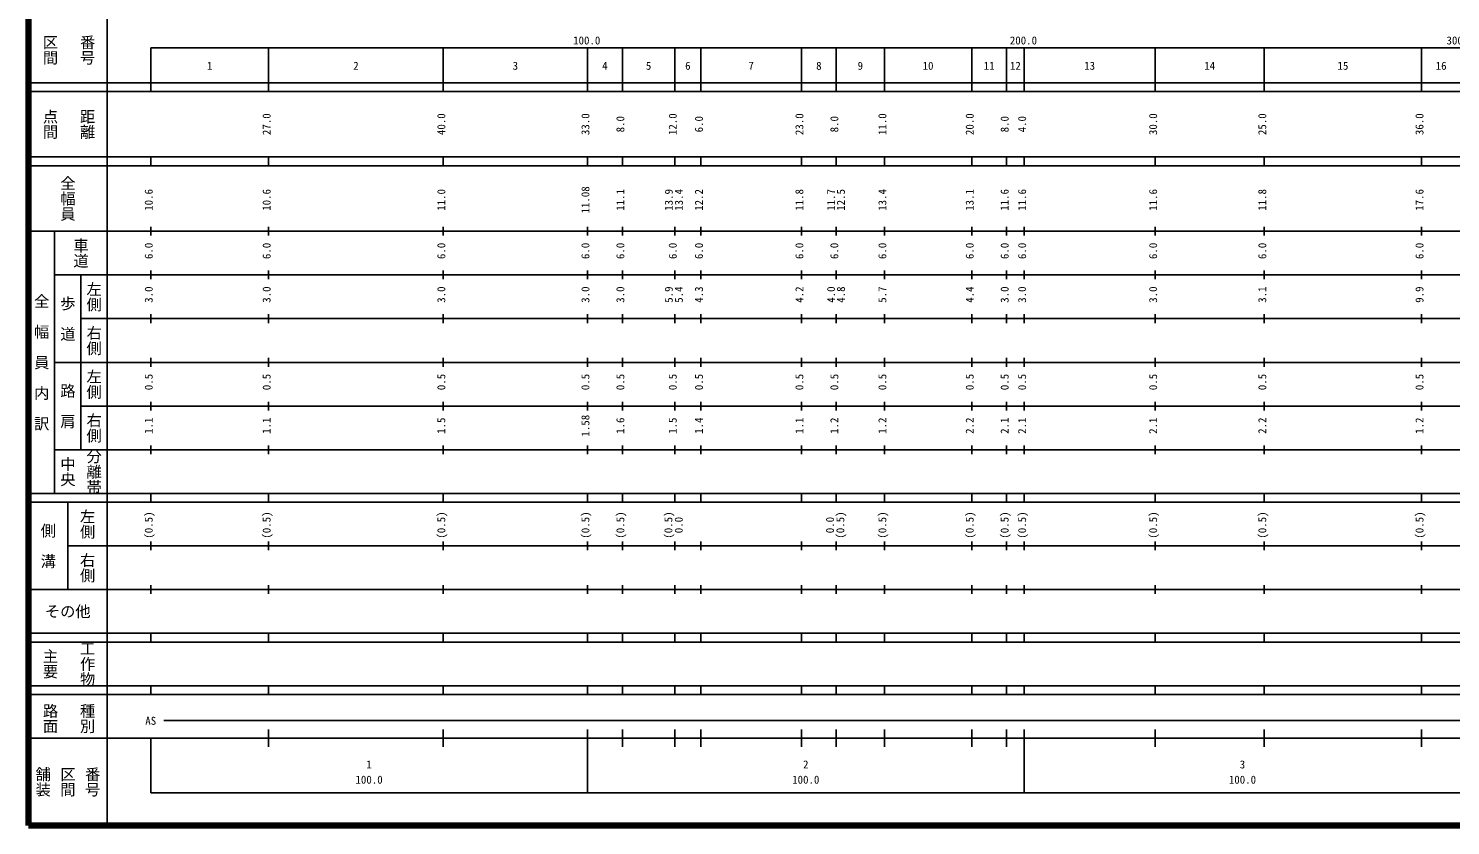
# Model space of a CAD drawing. Units: millimetres on the paper, enlarged 1000 times. Extents: x 40000 to 680000, y 20000 to 380000.
# Drawn here: x 40000 to 365654, y 20000 to 202409 of the extents above; entities that cross this region are included whole.
import ezdxf
from ezdxf.enums import TextEntityAlignment as Align

# ---------------------------------------------------------------- set-up
doc = ezdxf.new("R2010")
doc.units = ezdxf.units.MM
doc.header["$LTSCALE"] = 1000
doc.layers.add('M-TTL', color=2, linetype='Continuous', lineweight=140)
doc.layers.add('M-TTL-BAND', color=7, linetype='Continuous', lineweight=25)
doc.styles.add('@ＭＳ ゴシック', font='')
doc.styles.add('ＭＳ ゴシック', font='')
doc.styles.get('@ＭＳ ゴシック').set_extended_font_data('@MS Gothic')
doc.styles.get('ＭＳ ゴシック').set_extended_font_data('MS Gothic')

msp = doc.modelspace()

# ---------------------------------------------------------------- linework, layer by layer
at = {"layer": 'M-TTL'}
for p, q in [((40000, 380000), (40000, 20000)), ((40000, 20000), (680000, 20000))]:
    msp.add_line(p, q, dxfattribs=at)
at = {"layer": 'M-TTL-BAND'}
for p, q in [((58000, 370000), (58000, 20000)), ((68000, 198000), (579000, 198000)), ((68000, 198000), (68000, 188000)), ((95000, 188000), (95000, 198000)), ((135000, 188000), (135000, 198000)), ((168000, 188000), (168000, 198000)), ((176000, 188000), (176000, 198000)), ((188000, 188000), (188000, 198000)), ((194000, 188000), (194000, 198000)), ((217000, 188000), (217000, 198000)), ((225000, 188000), (225000, 198000)), ((236000, 188000), (236000, 198000)), ((256000, 188000), (256000, 198000)), ((264000, 188000), (264000, 198000)), ((268000, 188000), (268000, 198000)), ((298000, 188000), (298000, 198000)), ((323000, 188000), (323000, 198000)), ((359000, 188000), (359000, 198000)), ((40000, 190000), (579000, 190000)), ((40000, 188000), (579000, 188000)), ((40000, 173000), (579000, 173000)), ((68000, 171000), (68000, 173000)), ((95000, 171000), (95000, 173000)), ((135000, 171000), (135000, 173000)), ((168000, 171000), (168000, 173000)), ((176000, 171000), (176000, 173000)), ((188000, 171000), (188000, 173000)), ((194000, 171000), (194000, 173000)), ((217000, 171000), (217000, 173000)), ((225000, 171000), (225000, 173000)), ((236000, 171000), (236000, 173000)), ((256000, 171000), (256000, 173000)), ((264000, 171000), (264000, 173000)), ((268000, 171000), (268000, 173000)), ((298000, 171000), (298000, 173000)), ((323000, 171000), (323000, 173000)), ((359000, 171000), (359000, 173000)), ((40000, 171000), (579000, 171000)), ((68000, 155000), (68000, 157000)), ((95000, 155000), (95000, 157000)), ((135000, 155000), (135000, 157000)), ((168000, 155000), (168000, 157000)), ((176000, 155000), (176000, 157000)), ((188000, 155000), (188000, 157000)), ((194000, 155000), (194000, 157000)), ((217000, 155000), (217000, 157000)), ((225000, 155000), (225000, 157000)), ((236000, 155000), (236000, 157000)), ((256000, 155000), (256000, 157000)), ((264000, 155000), (264000, 157000)), ((268000, 155000), (268000, 157000)), ((298000, 155000), (298000, 157000)), ((323000, 155000), (323000, 157000)), ((359000, 155000), (359000, 157000)), ((40000, 156000), (579000, 156000)), ((46000, 96000), (46000, 156000)), ((68000, 145000), (68000, 147000)), ((95000, 145000), (95000, 147000)), ((135000, 145000), (135000, 147000)), ((168000, 145000), (168000, 147000)), ((176000, 145000), (176000, 147000)), ((188000, 145000), (188000, 147000)), ((194000, 145000), (194000, 147000)), ((217000, 145000), (217000, 147000)), ((225000, 145000), (225000, 147000)), ((236000, 145000), (236000, 147000)), ((256000, 145000), (256000, 147000)), ((264000, 145000), (264000, 147000)), ((268000, 145000), (268000, 147000)), ((298000, 145000), (298000, 147000)), ((323000, 145000), (323000, 147000)), ((359000, 145000), (359000, 147000)), ((46000, 146000), (579000, 146000)), ((52000, 146000), (52000, 106000)), ((68000, 135000), (68000, 137000)), ((95000, 135000), (95000, 137000)), ((135000, 135000), (135000, 137000)), ((168000, 135000), (168000, 137000)), ((176000, 135000), (176000, 137000)), ((188000, 135000), (188000, 137000)), ((194000, 135000), (194000, 137000)), ((217000, 135000), (217000, 137000)), ((225000, 135000), (225000, 137000)), ((236000, 135000), (236000, 137000)), ((256000, 135000), (256000, 137000)), ((264000, 135000), (264000, 137000)), ((268000, 135000), (268000, 137000)), ((298000, 135000), (298000, 137000)), ((323000, 135000), (323000, 137000)), ((359000, 135000), (359000, 137000)), ((52000, 136000), (579000, 136000)), ((46000, 126000), (579000, 126000)), ((68000, 125000), (68000, 127000)), ((95000, 125000), (95000, 127000)), ((135000, 125000), (135000, 127000)), ((168000, 125000), (168000, 127000)), ((176000, 125000), (176000, 127000)), ((188000, 125000), (188000, 127000)), ((194000, 125000), (194000, 127000)), ((217000, 125000), (217000, 127000)), ((225000, 125000), (225000, 127000)), ((236000, 125000), (236000, 127000)), ((256000, 125000), (256000, 127000)), ((264000, 125000), (264000, 127000)), ((268000, 125000), (268000, 127000)), ((298000, 125000), (298000, 127000)), ((323000, 125000), (323000, 127000)), ((359000, 125000), (359000, 127000)), ((52000, 116000), (579000, 116000)), ((68000, 115000), (68000, 117000)), ((95000, 115000), (95000, 117000)), ((135000, 115000), (135000, 117000)), ((168000, 115000), (168000, 117000)), ((176000, 115000), (176000, 117000)), ((188000, 115000), (188000, 117000)), ((194000, 115000), (194000, 117000)), ((217000, 115000), (217000, 117000)), ((225000, 115000), (225000, 117000)), ((236000, 115000), (236000, 117000)), ((256000, 115000), (256000, 117000)), ((264000, 115000), (264000, 117000)), ((268000, 115000), (268000, 117000)), ((298000, 115000), (298000, 117000)), ((323000, 115000), (323000, 117000)), ((359000, 115000), (359000, 117000)), ((46000, 106000), (579000, 106000)), ((68000, 105000), (68000, 107000)), ((95000, 105000), (95000, 107000)), ((135000, 105000), (135000, 107000)), ((168000, 105000), (168000, 107000)), ((176000, 105000), (176000, 107000)), ((188000, 105000), (188000, 107000)), ((194000, 105000), (194000, 107000)), ((217000, 105000), (217000, 107000)), ((225000, 105000), (225000, 107000)), ((236000, 105000), (236000, 107000)), ((256000, 105000), (256000, 107000)), ((264000, 105000), (264000, 107000)), ((268000, 105000), (268000, 107000)), ((298000, 105000), (298000, 107000)), ((323000, 105000), (323000, 107000)), ((359000, 105000), (359000, 107000)), ((40000, 96000), (579000, 96000)), ((68000, 94000), (68000, 96000)), ((95000, 94000), (95000, 96000)), ((135000, 94000), (135000, 96000)), ((168000, 94000), (168000, 96000)), ((176000, 94000), (176000, 96000)), ((188000, 94000), (188000, 96000)), ((194000, 94000), (194000, 96000)), ((217000, 94000), (217000, 96000)), ((225000, 94000), (225000, 96000)), ((236000, 94000), (236000, 96000)), ((256000, 94000), (256000, 96000)), ((264000, 94000), (264000, 96000)), ((268000, 94000), (268000, 96000)), ((298000, 94000), (298000, 96000)), ((323000, 94000), (323000, 96000)), ((359000, 94000), (359000, 96000)), ((40000, 94000), (579000, 94000)), ((49000, 94000), (49000, 74000)), ((68000, 83000), (68000, 85000)), ((95000, 83000), (95000, 85000)), ((135000, 83000), (135000, 85000)), ((168000, 83000), (168000, 85000)), ((176000, 83000), (176000, 85000)), ((188000, 83000), (188000, 85000)), ((194000, 83000), (194000, 85000)), ((217000, 83000), (217000, 85000)), ((225000, 83000), (225000, 85000)), ((236000, 83000), (236000, 85000)), ((256000, 83000), (256000, 85000)), ((264000, 83000), (264000, 85000)), ((268000, 83000), (268000, 85000)), ((298000, 83000), (298000, 85000)), ((323000, 83000), (323000, 85000)), ((359000, 83000), (359000, 85000)), ((49000, 84000), (579000, 84000)), ((68000, 73000), (68000, 75000)), ((95000, 73000), (95000, 75000)), ((135000, 73000), (135000, 75000)), ((168000, 73000), (168000, 75000)), ((176000, 73000), (176000, 75000)), ((188000, 73000), (188000, 75000)), ((194000, 73000), (194000, 75000)), ((217000, 73000), (217000, 75000)), ((225000, 73000), (225000, 75000)), ((236000, 73000), (236000, 75000)), ((256000, 73000), (256000, 75000)), ((264000, 73000), (264000, 75000)), ((268000, 73000), (268000, 75000)), ((298000, 73000), (298000, 75000)), ((323000, 73000), (323000, 75000)), ((359000, 73000), (359000, 75000)), ((40000, 74000), (579000, 74000)), ((40000, 64000), (579000, 64000)), ((40000, 62000), (579000, 62000)), ((68000, 62000), (68000, 64000)), ((95000, 62000), (95000, 64000)), ((135000, 62000), (135000, 64000)), ((168000, 62000), (168000, 64000)), ((176000, 62000), (176000, 64000)), ((188000, 62000), (188000, 64000)), ((194000, 62000), (194000, 64000)), ((217000, 62000), (217000, 64000)), ((225000, 62000), (225000, 64000)), ((236000, 62000), (236000, 64000)), ((256000, 62000), (256000, 64000)), ((264000, 62000), (264000, 64000)), ((268000, 62000), (268000, 64000)), ((298000, 62000), (298000, 64000)), ((323000, 62000), (323000, 64000)), ((359000, 62000), (359000, 64000)), ((40000, 52000), (579000, 52000)), ((40000, 50000), (579000, 50000)), ((68000, 50000), (68000, 52000)), ((95000, 50000), (95000, 52000)), ((135000, 50000), (135000, 52000)), ((168000, 50000), (168000, 52000)), ((176000, 50000), (176000, 52000)), ((188000, 50000), (188000, 52000)), ((194000, 50000), (194000, 52000)), ((217000, 50000), (217000, 52000)), ((225000, 50000), (225000, 52000)), ((236000, 50000), (236000, 52000)), ((256000, 50000), (256000, 52000)), ((264000, 50000), (264000, 52000)), ((268000, 50000), (268000, 52000)), ((298000, 50000), (298000, 52000)), ((323000, 50000), (323000, 52000)), ((359000, 50000), (359000, 52000)), ((71000, 44000), (565000, 44000)), ((40000, 40000), (579000, 40000)), ((68000, 40000), (68000, 27500)), ((95000, 38000), (95000, 42000)), ((135000, 38000), (135000, 42000)), ((168000, 27500), (168000, 42000)), ((176000, 38000), (176000, 42000)), ((188000, 38000), (188000, 42000)), ((194000, 38000), (194000, 42000)), ((217000, 38000), (217000, 42000)), ((225000, 38000), (225000, 42000)), ((236000, 38000), (236000, 42000)), ((256000, 38000), (256000, 42000)), ((264000, 38000), (264000, 42000)), ((268000, 27500), (268000, 42000)), ((298000, 38000), (298000, 42000)), ((323000, 38000), (323000, 42000)), ((359000, 38000), (359000, 42000)), ((68000, 27500), (579000, 27500))]:
    msp.add_line(p, q, dxfattribs=at)

# ---------------------------------------------------------------- texts
at = {"layer": 'M-TTL-BAND', "style": '@ＭＳ ゴシック'}
for s, p in [('区間', (45000, 197500)), ('番号', (53500, 197500)), ('点間', (45000, 180500)), ('距離', (53500, 180500)), ('全幅員', (49000, 163500)), ('車道', (52000, 151000)), ('左側', (55000, 141000)), ('全\u3000幅\u3000員\u3000内\u3000訳', (43000, 126000)), ('歩\u3000道', (49000, 136000)), ('右側', (55000, 131000)), ('左側', (55000, 121000)), ('路\u3000肩', (49000, 116000)), ('右側', (55000, 111000)), ('中央', (49000, 101000)), ('分離帯', (55000, 101000)), ('左側', (53500, 89000)), ('側\u3000溝', (44500, 84000)), ('右側', (53500, 79000)), ('主要', (45000, 57000)), ('工作物', (53500, 57000)), ('路面', (45000, 44500)), ('種別', (53500, 44500)), ('舗装', (43333, 30000)), ('区間', (49000, 30000)), ('番号', (54667, 30000))]:
    msp.add_text(s, height=2566, rotation=270, dxfattribs=at).set_placement(p, align=Align.MIDDLE_CENTER)
at = {"layer": 'M-TTL-BAND', "style": 'ＭＳ ゴシック'}
for s, p in [('100.0', (167844, 198195)), ('200.0', (267844, 198195)), ('300.0', (367844, 198195)), ('1', (81500, 192405)), ('2', (115000, 192405)), ('3', (151500, 192405)), ('4', (172000, 192405)), ('5', (182000, 192405)), ('6', (191000, 192405)), ('7', (205500, 192405)), ('8', (221000, 192405)), ('9', (230500, 192405)), ('10', (246000, 192405)), ('11', (260000, 192405)), ('12', (266000, 192405)), ('13', (283000, 192405)), ('14', (310500, 192405)), ('15', (341000, 192405)), ('16', (363500, 192405)), ('AS', (68000, 42500)), ('1', (118000, 32523)), ('2', (218000, 32523)), ('3', (318000, 32523)), ('100.0', (118000, 29033)), ('100.0', (218000, 29033)), ('100.0', (318000, 29033))]:
    msp.add_text(s, height=1833, dxfattribs=at).set_placement(p, align=Align.BOTTOM_CENTER)
for s, p in [('27.0', (96000, 180500)), ('40.0', (136000, 180500)), ('33.0', (169000, 180500)), ('12.0', (189000, 180500)), ('23.0', (218000, 180500)), ('11.0', (237000, 180500)), ('20.0', (257000, 180500)), ('30.0', (299000, 180500)), ('25.0', (324000, 180500)), ('36.0', (360000, 180500)), ('8.0', (177000, 180500)), ('6.0', (195000, 180500)), ('8.0', (226000, 180500)), ('8.0', (265000, 180500)), ('4.0', (269000, 180500)), ('11.08', (169000, 163174)), ('10.6', (69000, 163174)), ('10.6', (96000, 163174)), ('11.0', (136000, 163174)), ('11.1', (177000, 163174)), ('13.9', (188089, 163174)), ('13.4', (190398, 163174)), ('12.2', (195000, 163174)), ('11.8', (218000, 163174)), ('11.7', (225259, 163174)), ('12.5', (227507, 163174)), ('13.4', (237000, 163174)), ('13.1', (257000, 163174)), ('11.6', (265000, 163174)), ('11.6', (269000, 163174)), ('11.6', (299000, 163174)), ('11.8', (324000, 163174)), ('17.6', (360000, 163174)), ('6.0', (69000, 151500)), ('6.0', (96000, 151500)), ('6.0', (136000, 151500)), ('6.0', (169000, 151500)), ('6.0', (177000, 151500)), ('6.0', (189000, 151500)), ('6.0', (195000, 151500)), ('6.0', (218000, 151500)), ('6.0', (226000, 151500)), ('6.0', (237000, 151500)), ('6.0', (257000, 151500)), ('6.0', (265000, 151500)), ('6.0', (269000, 151500)), ('6.0', (299000, 151500)), ('6.0', (324000, 151500)), ('6.0', (360000, 151500)), ('3.0', (69000, 141500)), ('3.0', (96000, 141500)), ('3.0', (136000, 141500)), ('3.0', (169000, 141500)), ('3.0', (177000, 141500)), ('5.9', (188089, 141500)), ('5.4', (190398, 141500)), ('4.3', (195000, 141500)), ('4.2', (218000, 141500)), ('4.0', (225259, 141500)), ('4.8', (227507, 141500)), ('5.7', (237000, 141500)), ('4.4', (257000, 141500)), ('3.0', (265000, 141500)), ('3.0', (269000, 141500)), ('3.0', (299000, 141500)), ('3.1', (324000, 141500)), ('9.9', (360000, 141500)), ('0.5', (69000, 121500)), ('0.5', (96000, 121500)), ('0.5', (136000, 121500)), ('0.5', (169000, 121500)), ('0.5', (177000, 121500)), ('0.5', (189000, 121500)), ('0.5', (195000, 121500)), ('0.5', (218000, 121500)), ('0.5', (226000, 121500)), ('0.5', (237000, 121500)), ('0.5', (257000, 121500)), ('0.5', (265000, 121500)), ('0.5', (269000, 121500)), ('0.5', (299000, 121500)), ('0.5', (324000, 121500)), ('0.5', (360000, 121500)), ('1.1', (69000, 111500)), ('1.1', (96000, 111500)), ('1.5', (136000, 111500)), ('1.58', (169000, 111500)), ('1.6', (177000, 111500)), ('1.5', (189000, 111500)), ('1.4', (195000, 111500)), ('1.1', (218000, 111500)), ('1.2', (226000, 111500)), ('1.2', (237000, 111500)), ('2.2', (257000, 111500)), ('2.1', (265000, 111500)), ('2.1', (269000, 111500)), ('2.1', (299000, 111500)), ('2.2', (324000, 111500)), ('1.2', (360000, 111500)), ('(0.5)', (69000, 88764)), ('(0.5)', (96000, 88764)), ('(0.5)', (136000, 88764)), ('(0.5)', (169000, 88764)), ('(0.5)', (177000, 88764)), ('(0.5)', (188000, 88764)), ('(0.5)', (227370, 88764)), ('(0.5)', (237000, 88764)), ('(0.5)', (257000, 88764)), ('(0.5)', (265000, 88764)), ('(0.5)', (269000, 88764)), ('(0.5)', (299000, 88764)), ('(0.5)', (324000, 88764)), ('(0.5)', (360000, 88764)), ('0.0', (190370, 88764)), ('0.0', (225000, 88764))]:
    msp.add_text(s, height=1833, rotation=90, dxfattribs=at).set_placement(p, align=Align.BOTTOM_CENTER)
msp.add_text('その他', height=2566, dxfattribs=at).set_placement((49000, 69000), align=Align.MIDDLE_CENTER)

doc.saveas('drawing.dxf')
